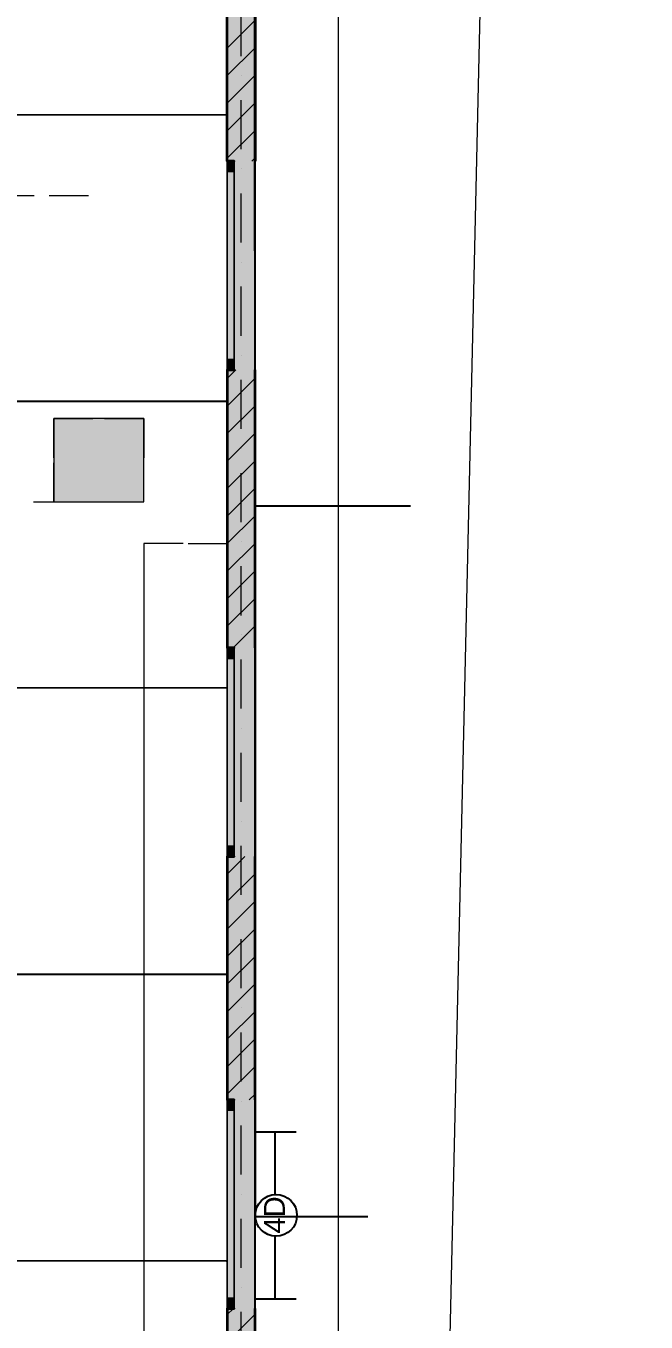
# Model space of a CAD drawing. Header units: millimetres. Extents: x 140718 to 249917, y 39137 to 308394.
# Drawn here: x 239436 to 243894, y 59438 to 68757 of the extents above; entities that cross this region are included whole.
import ezdxf

# ---------------------------------------------------------------- set-up
doc = ezdxf.new("R2010")
doc.units = ezdxf.units.MM
for name, color, linetype in [('lights', 1, 'Continuous'), ('PDF_2D Drafting - General', 7, 'Continuous'), ('PLACEMENT', 40, 'Continuous')]:
    doc.layers.add(name, color=color, linetype=linetype)
doc.layers.add('PDF_Structural - Bearing', color=7, linetype='Continuous', true_color=0xffffff)
doc.styles.get("Standard").update_dxf_attribs({"font": 'arial.ttf'})

# ---------------------------------------------------------------- blocks, each defined once
blk = doc.blocks.new('4security')
at = {"layer": 'lights'}
for p, q in [((-601.1, 156.7), (-601.1, -143.3)), ((600, 156.7), (600, -143.3)), ((-601.1, 6.7), (-149.8, 6.7)), ((149.8, 6.7), (600, 6.7))]:
    blk.add_line(p, q, dxfattribs=at)
blk.add_circle((0, 0), 150, dxfattribs=at)
at = {"layer": 'lights', "insert": (-131, 87.2), "char_height": 150, "attachment_point": 1}
blk.add_mtext_dynamic_manual_height_columns('4D', width=150, gutter_width=12.5, heights=[0], dxfattribs=at)
blk = doc.blocks.new('4sec')
at = {"layer": 'lights'}
blk.add_blockref('4security', (8, -3.1), dxfattribs=at)

msp = doc.modelspace()

# ---------------------------------------------------------------- hatches: boundary and pattern name
at = {"layer": 'PDF_Structural - Bearing', "transparency": 33554559}
for color, points in [(7, [(240883.2, 67784.6), (240883.2, 69634.3), (240933.2, 69634.3), (241083.2, 69634.3), (241083.2, 67784.6), (240933.2, 67784.6)]), (256, [(240883.2, 66284.8), (240883.2, 67784.6), (240933.2, 67784.6), (241083.2, 67784.6), (241083.2, 66284.8), (240933.2, 66284.8)]), (256, [(240883.2, 66284.8), (240883.2, 67784.6), (240933.2, 67784.6), (241083.2, 67784.6), (241083.2, 66284.8), (240933.2, 66284.8)]), (7, [(240883.2, 64284.8), (240883.2, 66284.8), (240933.2, 66284.8), (241083.2, 66284.8), (241083.2, 64284.8), (240933.2, 64284.8)]), (256, [(240883.2, 62784.9), (240883.2, 64284.8), (240933.2, 64284.8), (241083.2, 64284.8), (241083.2, 62784.9), (240933.2, 62784.9)]), (256, [(240883.2, 62784.9), (240883.2, 64284.8), (240933.2, 64284.8), (241083.2, 64284.8), (241083.2, 62784.9), (240933.2, 62784.9)]), (7, [(240883.2, 61035.2), (240883.2, 62784.9), (240933.2, 62784.9), (241083.2, 62784.9), (241083.2, 61035.2), (240933.2, 61035.2)]), (256, [(240883.2, 59535.4), (240883.2, 61035.2), (240933.2, 61035.2), (241083.2, 61035.2), (241083.2, 59535.4), (240933.2, 59535.4)]), (256, [(240883.2, 59535.4), (240883.2, 61035.2), (240933.2, 61035.2), (241083.2, 61035.2), (241083.2, 59535.4), (240933.2, 59535.4)]), (7, [(240883.2, 57736.4), (240883.2, 59535.4), (240933.2, 59535.4), (241083.2, 59535.4), (241083.2, 57736.4), (240933.2, 57736.4)])]:
    msp.add_hatch(color=color, dxfattribs=at).paths.add_polyline_path(points)

# ---------------------------------------------------------------- linework, layer by layer
at = {"layer": 'lights', "color": 8, "lineweight": 15, "true_color": 0x7f7f7f}
msp.add_lwpolyline([(239885.3, 67534.6), (239603, 67534.6)], dxfattribs=at)
at = {"layer": 'PDF_2D Drafting - General', "color": 8, "lineweight": 15, "true_color": 0x7f7f7f}
for points in [[(142092.8, 41466.6), (142712.3, 123857.4), (243893.9, 121999), (242082, 41466.6)], [(239494.1, 67534.6), (239211.9, 67534.6)], [(239635.3, 65652.5), (239635.3, 65934.8), (239917.5, 65934.8)], [(240001, 65934.8), (240283.2, 65934.8), (240283.2, 65652.5)], [(239635.3, 65334.8), (239635.3, 65617)], [(239881.3, 65334.8), (240001, 65334.8), (240283.2, 65334.8), (240283.2, 65617)], [(239490.2, 65334.8), (239772.4, 65334.8)], [(240565.5, 65034.9), (240283.2, 65034.9), (240283.2, 58835.9)], [(240601, 65034.9), (240883.2, 65034.9)]]:
    msp.add_lwpolyline(points, dxfattribs=at)
msp.add_lwpolyline([(239635.3, 65334.8), (240283.2, 65334.8), (240283.2, 65934.8), (239635.3, 65934.8)], close=True, dxfattribs=at)
at = {"layer": 'PDF_2D Drafting - General', "lineweight": 0, "transparency": 33554559}
msp.add_solid([(239635.3, 65934.8), (240283.2, 65934.8), (239635.3, 65334.8), (240283.2, 65334.8)], dxfattribs=at)
at = {"layer": 'PDF_Structural - Bearing', "color": 123, "lineweight": 18, "true_color": 0x71cebe}
msp.add_lwpolyline([(227684.7, 69634.3), (227684.7, 61035.2), (228984.2, 61035.2), (228984.2, 54536.4), (241683.1, 54536.4), (241683.1, 76133.6), (228984.2, 76133.6), (228984.2, 69634.3)], close=True, dxfattribs=at)
at = {"layer": 'PDF_Structural - Bearing', "color": 7, "lineweight": 35}
for points in [[(240883.2, 67784.6), (240933.2, 67784.6), (240883.2, 67784.6), (240883.2, 69634.3), (240933.2, 69634.3), (241083.2, 69634.3), (241083.2, 67784.6)], [(240883.2, 66284.8), (240933.2, 66284.8), (240883.2, 66284.8), (240883.2, 64284.8), (240933.2, 64284.8), (240883.2, 64284.8)], [(241083.2, 64284.8), (241083.2, 66284.8)], [(240883.2, 62784.9), (240933.2, 62784.9), (240883.2, 62784.9), (240883.2, 61035.2), (240933.2, 61035.2), (240883.2, 61035.2)], [(241083.2, 61035.2), (241083.2, 62784.9)], [(240883.2, 59535.4), (240933.2, 59535.4), (240883.2, 59535.4), (240883.2, 57736.4), (240933.2, 57736.4), (240883.2, 57736.4)], [(241083.2, 57736.4), (241083.2, 59535.4)]]:
    msp.add_lwpolyline(points, dxfattribs=at)
at = {"layer": 'PDF_Structural - Bearing', "color": 123, "lineweight": 20, "true_color": 0x71cebe}
for points in [[(240983.2, 68540.4), (240983.2, 68893.1)], [(240983.2, 68399.4), (240983.2, 68399.4)], [(240983.2, 67870.1), (240983.2, 68223)], [(240983.2, 67729.1), (240983.2, 67729.1)], [(240983.2, 67200), (240983.2, 67552.7)], [(240983.2, 67059), (240983.2, 67059)], [(240983.2, 66529.7), (240983.2, 66882.6)], [(240983.2, 66388.7), (240983.2, 66388.7)], [(240983.2, 65859.6), (240983.2, 66212.3)], [(240983.2, 65718.6), (240983.2, 65718.6)], [(240983.2, 65189.3), (240983.2, 65542.2)], [(240983.2, 65048.3), (240983.2, 65048.3)], [(240983.2, 64519.2), (240983.2, 64871.9)], [(240983.2, 64378.2), (240983.2, 64378.2)], [(240983.2, 63848.9), (240983.2, 64201.8)], [(240983.2, 63707.9), (240983.2, 63707.9)], [(240983.2, 63178.8), (240983.2, 63531.5)], [(240983.2, 63037.6), (240983.2, 63037.6)], [(240983.2, 62508.5), (240983.2, 62861.3)], [(240983.2, 62367.5), (240983.2, 62367.5)], [(240983.2, 61838.4), (240983.2, 62191.1)], [(240983.2, 61697.2), (240983.2, 61697.2)], [(240983.2, 61168.1), (240983.2, 61520.9)], [(240983.2, 61027.1), (240983.2, 61027.1)], [(240983.2, 60498), (240983.2, 60850.7)], [(240983.2, 60356.8), (240983.2, 60356.8)], [(240983.2, 59827.7), (240983.2, 60180.5)], [(240983.2, 59686.7), (240983.2, 59686.7)], [(240983.2, 59157.6), (240983.2, 59510.3)]]:
    msp.add_lwpolyline(points, dxfattribs=at)
at = {"layer": 'PDF_Structural - Bearing', "lineweight": 0}
for points in [[(241083.2, 68798), (240883.2, 68598)], [(241083.2, 68600), (240883.2, 68400)], [(241083.2, 68402.1), (240883.2, 68202.1)], [(241083.2, 68204.1), (240883.2, 68004.1)], [(241083.2, 68006.1), (240883.2, 67806.1)], [(241083.2, 67808.2), (241059.5, 67784.6)], [(240945.5, 66284.8), (240883.2, 66222.3)], [(241083.2, 66224.4), (240883.2, 66024.4)], [(241083.2, 66026.4), (240883.2, 65826.4)], [(241083.2, 65828.5), (240883.2, 65628.5)], [(241083.2, 65630.5), (240883.2, 65430.5)], [(241083.2, 65432.6), (240883.2, 65232.6)], [(241083.2, 65234.6), (240883.2, 65034.6)], [(241083.2, 65036.7), (240883.2, 64836.7)], [(241083.2, 64838.7), (240883.2, 64638.7)], [(241083.2, 64640.7), (240883.2, 64440.7)], [(241083.2, 64442.6), (240925.2, 64284.8)], [(241009.2, 62784.9), (240883.2, 62659)], [(241083.2, 62661), (240883.2, 62461)], [(241083.2, 62463.1), (240883.2, 62263.1)], [(241083.2, 62265.1), (240883.2, 62065.1)], [(241083.2, 62067), (240883.2, 61867.2)], [(241083.2, 61869.1), (240883.2, 61669.2)], [(241083.2, 61671.1), (240883.2, 61471.1)], [(241083.2, 61473.1), (240883.2, 61273.1)], [(241083.2, 61275.2), (240883.2, 61075.2)], [(241083.2, 61077.2), (241041.2, 61035.2)], [(240927.1, 59535.4), (240883.2, 59491.5)], [(241083.2, 59493.4), (240883.2, 59293.6)]]:
    msp.add_lwpolyline(points, dxfattribs=at)
at = {"layer": 'PDF_Structural - Bearing', "color": 132, "lineweight": 18, "true_color": 0x00bfbf}
for points in [[(240883.2, 68436.5), (240883.2, 68718.6)], [(241083.2, 68436.5), (241083.2, 68718.6)], [(240883.2, 68045.3), (240883.2, 68327.4)], [(241083.2, 68045.3), (241083.2, 68327.4)], [(240883.2, 67654.1), (240883.2, 67936.3)], [(241083.2, 67654.1), (241083.2, 67936.3)], [(240883.2, 67262.9), (240883.2, 67545.1)], [(241083.2, 67262.9), (241083.2, 67545.1)], [(240883.2, 66871.7), (240883.2, 67153.9)], [(241083.2, 66871.7), (241083.2, 67153.9)], [(240883.2, 66480.5), (240883.2, 66762.7)], [(241083.2, 66480.5), (241083.2, 66762.7)], [(240883.2, 66089.3), (240883.2, 66371.6)], [(241083.2, 66089.3), (241083.2, 66371.6)], [(240883.2, 65698.1), (240883.2, 65980.4)], [(241083.2, 65698.1), (241083.2, 65980.4)], [(240883.2, 65306.9), (240883.2, 65589.2)], [(241083.2, 65306.9), (241083.2, 65589.2)], [(240883.2, 64915.7), (240883.2, 65198)], [(241083.2, 64915.7), (241083.2, 65198)], [(240883.2, 64524.7), (240883.2, 64806.8)], [(241083.2, 64524.7), (241083.2, 64806.8)], [(240883.2, 64133.5), (240883.2, 64415.6)], [(241083.2, 64133.5), (241083.2, 64415.6)], [(240883.2, 63742.3), (240883.2, 64024.4)], [(241083.2, 63742.3), (241083.2, 64024.4)], [(240883.2, 63351.1), (240883.2, 63633.4)], [(241083.2, 63351.1), (241083.2, 63633.4)], [(240883.2, 62959.9), (240883.2, 63242.2)], [(241083.2, 62959.9), (241083.2, 63242.2)], [(240883.2, 62568.7), (240883.2, 62851)], [(241083.2, 62568.7), (241083.2, 62851)], [(240883.2, 62177.5), (240883.2, 62459.8)], [(241083.2, 62177.5), (241083.2, 62459.8)], [(240883.2, 61786.3), (240883.2, 62068.6)], [(241083.2, 61786.3), (241083.2, 62068.6)], [(240883.2, 61395.2), (240883.2, 61677.4)], [(241083.2, 61395.2), (241083.2, 61677.4)], [(240883.2, 61004), (240883.2, 61286.2)], [(241083.2, 61004), (241083.2, 61286.2)], [(240883.2, 60612.8), (240883.2, 60895)], [(241083.2, 60612.8), (241083.2, 60895)], [(240883.2, 60221.6), (240883.2, 60503.8)], [(241083.2, 60221.6), (241083.2, 60503.8)], [(240883.2, 59830.5), (240883.2, 60112.6)], [(241083.2, 59830.5), (241083.2, 60112.6)], [(240883.2, 59439.3), (240883.2, 59721.4)], [(241083.2, 59439.3), (241083.2, 59721.4)]]:
    msp.add_lwpolyline(points, dxfattribs=at)
at = {"layer": 'PDF_Structural - Bearing', "color": 30, "lineweight": 18, "true_color": 0xff6600}
for points in [[(240883.2, 66284.8), (240883.2, 67784.6)], [(241083.2, 66284.8), (241083.2, 67784.6)], [(240883.2, 66359.8), (240883.2, 67709.6)], [(240933.2, 67709.6), (240933.2, 66359.8)], [(240883.2, 62784.9), (240883.2, 64284.8)], [(241083.2, 62784.9), (241083.2, 64284.8)], [(240883.2, 62859.9), (240883.2, 64209.8)], [(240933.2, 64209.8), (240933.2, 62859.9)], [(240883.2, 59535.4), (240883.2, 61035.2)], [(240883.2, 59610.4), (240883.2, 60960.3)], [(240933.2, 60960.3), (240933.2, 59610.4)], [(241083.2, 59535.4), (241083.2, 61035.2)]]:
    msp.add_lwpolyline(points, close=True, dxfattribs=at)
at = {"layer": 'PDF_Structural - Bearing', "color": 30, "lineweight": 20, "true_color": 0xff6600}
for points in [[(240933.2, 67784.6), (240933.2, 67709.6), (240883.2, 67709.6), (240883.2, 67784.6), (240883.2, 67709.6), (240933.2, 67709.6)], [(240883.2, 66284.8), (240883.2, 66359.8), (240933.2, 66359.8), (240933.2, 66284.8), (240933.2, 66359.8), (240883.2, 66359.8)], [(240933.2, 64284.8), (240933.2, 64209.8), (240883.2, 64209.8), (240883.2, 64284.8), (240883.2, 64209.8), (240933.2, 64209.8)], [(240883.2, 62784.9), (240883.2, 62859.9), (240933.2, 62859.9), (240933.2, 62784.9), (240933.2, 62859.9), (240883.2, 62859.9)], [(240933.2, 61035.2), (240933.2, 60960.3), (240883.2, 60960.3), (240883.2, 61035.2), (240883.2, 60960.3), (240933.2, 60960.3)], [(240883.2, 59535.4), (240883.2, 59610.4), (240933.2, 59610.4), (240933.2, 59535.4), (240933.2, 59610.4), (240883.2, 59610.4)]]:
    msp.add_lwpolyline(points, close=True, dxfattribs=at)
at = {"layer": 'PDF_Structural - Bearing', "lineweight": 0, "transparency": 33554559}
for points in [[(240883.2, 67784.6), (240883.2, 67709.6), (240933.2, 67784.6), (240933.2, 67709.6)], [(240883.2, 67784.6), (240883.2, 67709.6), (240933.2, 67784.6), (240933.2, 67709.6)], [(240883.2, 67709.6), (240883.2, 66359.8), (240933.2, 67709.6), (240933.2, 66359.8)], [(240883.2, 67709.6), (240883.2, 66359.8), (240933.2, 67709.6), (240933.2, 66359.8)], [(240933.2, 66284.8), (240933.2, 66359.8), (240883.2, 66284.8), (240883.2, 66359.8)], [(240933.2, 66284.8), (240933.2, 66359.8), (240883.2, 66284.8), (240883.2, 66359.8)], [(240883.2, 64284.8), (240883.2, 64209.8), (240933.2, 64284.8), (240933.2, 64209.8)], [(240883.2, 64284.8), (240883.2, 64209.8), (240933.2, 64284.8), (240933.2, 64209.8)], [(240883.2, 64209.8), (240883.2, 62859.9), (240933.2, 64209.8), (240933.2, 62859.9)], [(240883.2, 64209.8), (240883.2, 62859.9), (240933.2, 64209.8), (240933.2, 62859.9)], [(240933.2, 62784.9), (240933.2, 62859.9), (240883.2, 62784.9), (240883.2, 62859.9)], [(240933.2, 62784.9), (240933.2, 62859.9), (240883.2, 62784.9), (240883.2, 62859.9)], [(240883.2, 61035.2), (240883.2, 60960.3), (240933.2, 61035.2), (240933.2, 60960.3)], [(240883.2, 61035.2), (240883.2, 60960.3), (240933.2, 61035.2), (240933.2, 60960.3)], [(240883.2, 60960.3), (240883.2, 59610.4), (240933.2, 60960.3), (240933.2, 59610.4)], [(240883.2, 60960.3), (240883.2, 59610.4), (240933.2, 60960.3), (240933.2, 59610.4)], [(240933.2, 59535.4), (240933.2, 59610.4), (240883.2, 59535.4), (240883.2, 59610.4)], [(240933.2, 59535.4), (240933.2, 59610.4), (240883.2, 59535.4), (240883.2, 59610.4)]]:
    msp.add_solid(points, dxfattribs=at)
at = {"layer": 'PLACEMENT'}
for p, q in [((241083.2, 55136.4), (241083.2, 75533.8)), ((241083.2, 65306.9), (241080.8, 70416.9)), ((230880.7, 68123.8), (240879.7, 68118.9)), ((230879.7, 66063.8), (240878.7, 66058.9)), ((241083.2, 65306.9), (242200.3, 65306.9)), ((241083.2, 65306.9), (241083.2, 60196.9)), ((241083.2, 65306.9), (241083.2, 60196.9)), ((230878.7, 64003.8), (240877.7, 63998.9)), ((230877.7, 61943.8), (240876.7, 61938.9)), ((241083.2, 60196.9), (241894.6, 60196.9)), ((230876.7, 59883.8), (240875.7, 59878.9))]:
    msp.add_line(p, q, dxfattribs=at)

# ---------------------------------------------------------------- block references
at = {"layer": 'lights', "rotation": 90}
msp.add_blockref('4sec', (241231.2, 60196.9), dxfattribs=at)

doc.saveas('drawing.dxf')
